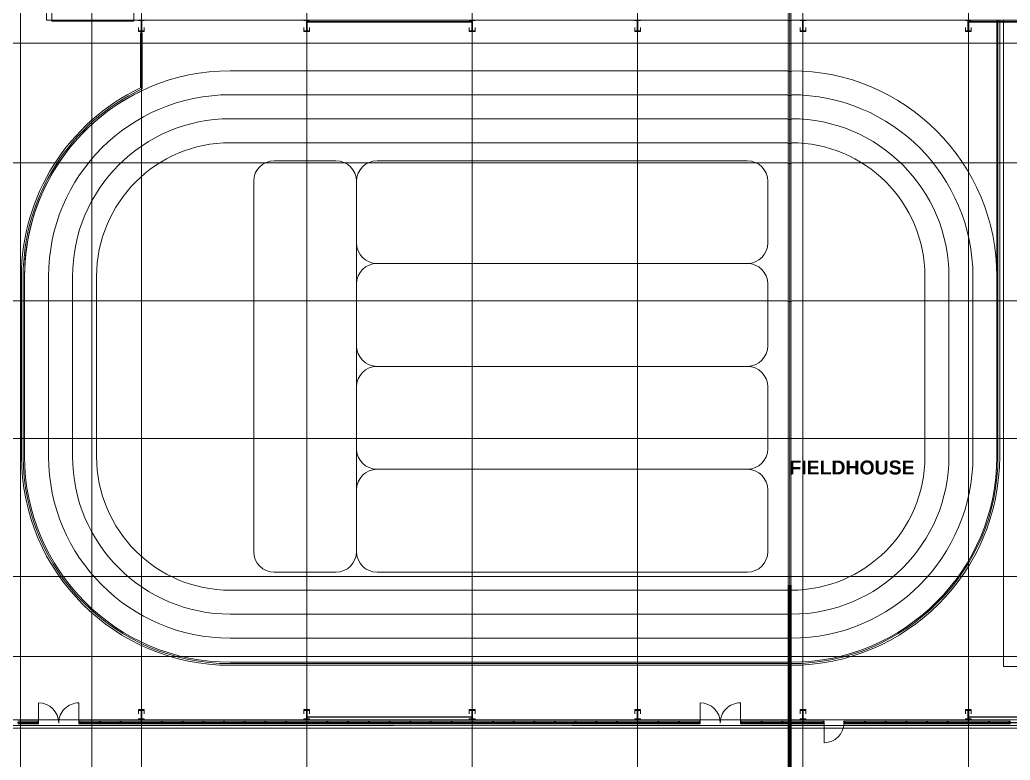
# Model space of a CAD drawing. Header units: inches. Extents: x 25369 to 33161, y -23509 to -20274.
# Drawn here: x 28802 to 30536, y -22430 to -21135 of the extents above; entities that cross this region are included whole.
import ezdxf

# ---------------------------------------------------------------- set-up
doc = ezdxf.new("R2010")
doc.units = ezdxf.units.IN
doc.header["$MEASUREMENT"] = 0
doc.linetypes.add('Dash', pattern=[0.25, 0.125, -0.125])
doc.linetypes.add('Grid Line 1_2_', pattern=[0.875, 0.5, -0.125, 0.125, -0.125])
for name, color, linetype, lineweight in [('A-ANNO-MATC', 214, 'Dash', 140), ('A-DOOR', 31, 'Continuous', 13), ('A-FLOR', 192, 'Continuous', 13), ('A-FLOR-HRAL', 11, 'Continuous', 13), ('A-FLOR-OTLN', 90, 'Continuous', 70), ('A-GLAZ-CURT', 52, 'Continuous', 13), ('A-GLAZ-CWMG', 51, 'Continuous', 13), ('A-WALL', 113, 'Continuous', 13), ('G-ANNO-SYMB', 111, 'Continuous', 9), ('M-AREA-IDEN', 171, 'Continuous', 9), ('S-BEAM', 12, 'Continuous', 13), ('S-GRID', 1, 'Continuous', 9)]:
    doc.layers.add(name, color=color, linetype=linetype, lineweight=lineweight)
doc.styles.add('Arial_B', font='arialbd.ttf', dxfattribs={"height": 24.354149})
pattern_1 = [(225, (30462.517, -22360.053), (19.00703, -19.00703), []), (225, (30462.517, -22388.853), (19.00703, -19.00703), [])]
pattern_2 = [(225, (30173.017, -22360.053), (19.00703, -19.00703), []), (225, (30173.017, -22388.853), (19.00703, -19.00703), [])]
pattern_3 = [(225, (29883.517, -22360.053), (19.00703, -19.00703), []), (225, (29883.517, -22388.853), (19.00703, -19.00703), [])]
pattern_4 = [(225, (29594.017, -22360.053), (19.00703, -19.00703), []), (225, (29594.017, -22388.853), (19.00703, -19.00703), [])]
pattern_5 = [(225, (29304.517, -22360.053), (19.00703, -19.00703), []), (225, (29304.517, -22388.853), (19.00703, -19.00703), [])]
pattern_6 = [(225, (29015.017, -22360.053), (19.00703, -19.00703), []), (225, (29015.017, -22388.853), (19.00703, -19.00703), [])]

# ---------------------------------------------------------------- blocks, each defined once
blk = doc.blocks.new('overhead door - one-983186-Overall Floor Plan')
at = {"layer": 'A-DOOR', "color": 7}
for p, q in [((72, -7), (-72, -7)), ((-72, -7), (-72, -8.75)), ((-72, -8.75), (72, -8.75)), ((72, -8.75), (72, -7))]:
    blk.add_line(p, q, dxfattribs=at)
blk = doc.blocks.new('Top Rail Type - Top Rail_Internal_-939601-Overall Floor Plan')
at = {"layer": 'A-FLOR-HRAL', "color": 43, "lineweight": 9}
for p, q in [((24585.3, -21135.1), (24585.3, -21137.8)), ((24585.3, -21138.8), (24585.3, -21898.8)), ((24588.3, -21135.1), (24588.3, -21137.8)), ((24588.3, -21138.8), (24588.3, -21898.8)), ((23084.4, -21157.7), (23087.4, -21157.7)), ((23084.4, -21253.7), (23084.4, -21157.7)), ((23087.4, -21255.7), (23087.4, -21157.7)), ((22875.9, -21898.8), (22875.9, -21583.8)), ((22878.9, -21898.8), (22878.9, -21583.8)), ((24222.8, -22261.3), (23241.4, -22261.3)), ((24222.8, -22264.3), (23241.4, -22264.3))]:
    blk.add_line(p, q, dxfattribs=at)
for centre, radius, start, end in [((23241.4, -21583.8), 365.5, 115.441, 180), ((23241.4, -21583.8), 362.5, 115.1373, 180), ((23241.4, -21898.8), 365.5, 180, 270), ((23241.4, -21898.8), 362.5, 180, 270), ((24222.8, -21898.8), 362.5, 270, 0), ((24222.8, -21898.8), 365.5, 270, 0)]:
    blk.add_arc(centre, radius, start, end, dxfattribs=at)
blk = doc.blocks.new('columns and girder2 - one-V28-Overall Floor Plan')
at = {"layer": 'S-BEAM', "lineweight": 9}
h = blk.add_hatch(dxfattribs=at)
h.set_pattern_fill('FP_30', color=253, style=0, pattern_type=2)
h.set_pattern_definition(pattern_1)
h.paths.add_polyline_path([(5, -0.5), (-5, -0.5), (-5, -2), (5, -2)], flags=0)
h.paths.add_polyline_path([(-5, -17), (-5, -18.5), (5, -18.5), (5, -17)], flags=0)
h.paths.add_polyline_path([(5, -1204.9), (-5, -1204.9), (-5, -1206.4), (5, -1206.4)], flags=0)
h.paths.add_polyline_path([(5, -1224.3), (-5, -1224.3), (-5, -1225), (5, -1225)], flags=0)
h = blk.add_hatch(dxfattribs=at)
h.set_pattern_fill('FP_30', color=253, style=0, pattern_type=2)
h.set_pattern_definition(pattern_1)
h.paths.add_polyline_path([(0.6, -2), (-0.6, -2), (-0.6, -4.7), (0.1, -4.8), (0.3, -4.9), (0.4, -5.3), (0.3, -5.6), (-0.1, -5.7), (-0.6, -5.7), (-0.6, -17), (0.6, -17), (0.6, -3.9)], flags=0)
h.paths.add_polyline_path([(-0.6, -1206.4), (-0.6, -1221.3), (-0.2, -1221.3), (0.1, -1221.5), (0.1, -1221.8), (0, -1222.1), (-0.2, -1222.3), (-0.6, -1222.3), (-0.6, -1224.3), (0.6, -1224.3), (0.6, -1206.4)], flags=0)
at = {"layer": 'S-BEAM', "color": 7}
for p, q in [((5, -0.5), (-5, -0.5)), ((-5, -0.5), (-5, -2)), ((-5, -2), (5, -2)), ((5, -17), (-5, -17)), ((-5, -17), (-5, -18.5)), ((0.6, -2), (-0.6, -2)), ((-0.6, -2), (-0.6, -4.7)), ((-0.6, -5.7), (-0.6, -17)), ((-0.6, -17), (0.6, -17)), ((0.6, -17), (0.6, -2)), ((5, -2), (5, -0.5)), ((5, -18.5), (5, -17)), ((-5, -18.5), (5, -18.5)), ((5, -1204.9), (-5, -1204.9)), ((-5, -1204.9), (-5, -1206.4)), ((-5, -1206.4), (5, -1206.4)), ((0.6, -1206.4), (-0.6, -1206.4)), ((-0.6, -1206.4), (-0.6, -1221.3)), ((0.6, -1224.3), (0.6, -1206.4)), ((5, -1206.4), (5, -1204.9)), ((5, -1224.3), (-5, -1224.3)), ((-5, -1224.3), (-5, -1225)), ((-0.6, -1222.3), (-0.6, -1224.3)), ((-0.6, -1224.3), (0.6, -1224.3)), ((5, -1225), (5, -1224.3))]:
    blk.add_line(p, q, dxfattribs=at)
at = {"layer": 'S-BEAM', "color": 43, "lineweight": 9}
for p, q in [((-5, -17), (-5, -10.7)), ((5, -10.7), (5, -17)), ((-5, -1211.9), (-5, -1206.4)), ((5, -1206.4), (5, -1211.9))]:
    blk.add_line(p, q, dxfattribs=at)
blk = doc.blocks.new('columns and girder2 - one-V29-Overall Floor Plan')
at = {"layer": 'S-BEAM', "lineweight": 9}
h = blk.add_hatch(dxfattribs=at)
h.set_pattern_fill('FP_31', color=253, style=0, pattern_type=2)
h.set_pattern_definition(pattern_2)
h.paths.add_polyline_path([(-5, -0.5), (-5, -2), (5, -2), (5, -0.5)], flags=0)
h.paths.add_polyline_path([(5, -17), (-5, -17), (-5, -18.5), (5, -18.5)], flags=0)
h.paths.add_polyline_path([(5, -1204.9), (-5, -1204.9), (-5, -1206.4), (5, -1206.4)], flags=0)
h.paths.add_polyline_path([(5, -1224.3), (-5, -1224.3), (-5, -1225), (5, -1225)], flags=0)
h = blk.add_hatch(dxfattribs=at)
h.set_pattern_fill('FP_31', color=253, style=0, pattern_type=2)
h.set_pattern_definition(pattern_2)
h.paths.add_polyline_path([(0.6, -2), (-0.6, -2), (-0.6, -17), (0.6, -17)], flags=0)
h.paths.add_polyline_path([(0.6, -1206.4), (-0.6, -1206.4), (-0.6, -1224.3), (0.6, -1224.3)], flags=0)
at = {"layer": 'S-BEAM', "color": 7}
for p, q in [((5, -0.5), (-5, -0.5)), ((-5, -0.5), (-5, -2)), ((-5, -2), (5, -2)), ((5, -17), (-5, -17)), ((-5, -17), (-5, -18.5)), ((0.6, -2), (-0.6, -2)), ((-0.6, -2), (-0.6, -17)), ((-0.6, -17), (0.6, -17)), ((0.6, -17), (0.6, -2)), ((5, -2), (5, -0.5)), ((5, -18.5), (5, -17)), ((-5, -18.5), (5, -18.5)), ((5, -1204.9), (-5, -1204.9)), ((-5, -1204.9), (-5, -1206.4)), ((-5, -1206.4), (5, -1206.4)), ((0.6, -1206.4), (-0.6, -1206.4)), ((-0.6, -1206.4), (-0.6, -1224.3)), ((0.6, -1224.3), (0.6, -1206.4)), ((5, -1206.4), (5, -1204.9)), ((5, -1224.3), (-5, -1224.3)), ((-5, -1224.3), (-5, -1225)), ((-0.6, -1224.3), (0.6, -1224.3)), ((5, -1225), (5, -1224.3))]:
    blk.add_line(p, q, dxfattribs=at)
at = {"layer": 'S-BEAM', "color": 43, "lineweight": 9}
for p, q in [((-5, -17), (-5, -10.7)), ((5, -10.7), (5, -17)), ((-5, -1211.9), (-5, -1206.4)), ((5, -1206.4), (5, -1211.9))]:
    blk.add_line(p, q, dxfattribs=at)
blk = doc.blocks.new('columns and girder2 - one-V30-Overall Floor Plan')
at = {"layer": 'S-BEAM', "lineweight": 9}
h = blk.add_hatch(dxfattribs=at)
h.set_pattern_fill('FP_32', color=253, style=0, pattern_type=2)
h.set_pattern_definition(pattern_3)
h.paths.add_polyline_path([(5, -0.5), (-5, -0.5), (-5, -2), (5, -2)], flags=0)
h.paths.add_polyline_path([(-5, -17), (-5, -18.5), (5, -18.5), (5, -17)], flags=0)
h.paths.add_polyline_path([(5, -1204.9), (-5, -1204.9), (-5, -1206.4), (5, -1206.4)], flags=0)
h.paths.add_polyline_path([(5, -1224.3), (-5, -1224.3), (-5, -1225), (5, -1225)], flags=0)
h = blk.add_hatch(dxfattribs=at)
h.set_pattern_fill('FP_32', color=253, style=0, pattern_type=2)
h.set_pattern_definition(pattern_3)
h.paths.add_polyline_path([(-0.6, -2), (-0.6, -17), (0.6, -17), (0.6, -2)], flags=0)
h.paths.add_polyline_path([(-0.6, -1206.4), (-0.6, -1224.3), (0.6, -1224.3), (0.6, -1206.4)], flags=0)
at = {"layer": 'S-BEAM', "color": 7}
for p, q in [((5, -0.5), (-5, -0.5)), ((-5, -0.5), (-5, -2)), ((-5, -2), (5, -2)), ((5, -17), (-5, -17)), ((-5, -17), (-5, -18.5)), ((0.6, -2), (-0.6, -2)), ((-0.6, -2), (-0.6, -17)), ((-0.6, -17), (0.6, -17)), ((0.6, -17), (0.6, -2)), ((5, -2), (5, -0.5)), ((5, -18.5), (5, -17)), ((-5, -18.5), (5, -18.5)), ((5, -1204.9), (-5, -1204.9)), ((-5, -1204.9), (-5, -1206.4)), ((-5, -1206.4), (5, -1206.4)), ((0.6, -1206.4), (-0.6, -1206.4)), ((-0.6, -1206.4), (-0.6, -1224.3)), ((0.6, -1224.3), (0.6, -1206.4)), ((5, -1206.4), (5, -1204.9)), ((5, -1224.3), (-5, -1224.3)), ((-5, -1224.3), (-5, -1225)), ((-0.6, -1224.3), (0.6, -1224.3)), ((5, -1225), (5, -1224.3))]:
    blk.add_line(p, q, dxfattribs=at)
at = {"layer": 'S-BEAM', "color": 43, "lineweight": 9}
for p, q in [((-5, -17), (-5, -10.7)), ((5, -10.7), (5, -17)), ((-5, -1211.9), (-5, -1206.4)), ((5, -1206.4), (5, -1211.9))]:
    blk.add_line(p, q, dxfattribs=at)
blk = doc.blocks.new('columns and girder2 - one-V31-Overall Floor Plan')
at = {"layer": 'S-BEAM', "lineweight": 9}
h = blk.add_hatch(dxfattribs=at)
h.set_pattern_fill('FP_33', color=253, style=0, pattern_type=2)
h.set_pattern_definition(pattern_4)
h.paths.add_polyline_path([(5, -0.5), (-5, -0.5), (-5, -2), (5, -2)], flags=0)
h.paths.add_polyline_path([(5, -17), (-5, -17), (-5, -18.5), (5, -18.5)], flags=0)
h.paths.add_polyline_path([(-5, -1204.9), (-5, -1206.4), (5, -1206.4), (5, -1204.9), (3.1, -1204.9)], flags=0)
h.paths.add_polyline_path([(5, -1224.3), (-5, -1224.3), (-5, -1225), (5, -1225)], flags=0)
h = blk.add_hatch(dxfattribs=at)
h.set_pattern_fill('FP_33', color=253, style=0, pattern_type=2)
h.set_pattern_definition(pattern_4)
h.paths.add_polyline_path([(0, -5.7), (0.2, -5.6), (0, -5.7)], flags=0)
h.paths.add_polyline_path([(0.6, -2), (-0.6, -2), (-0.6, -17), (0.6, -17), (0.6, -5.7), (-0.2, -5.7), (-0.4, -5.3), (-0.2, -4.8), (0, -4.7), (0.6, -4.7), (0.6, -3.9)], flags=0)
h.paths.add_polyline_path([(0.6, -1206.4), (-0.6, -1206.4), (-0.6, -1224.3), (0.6, -1224.3), (0.6, -1222.3), (0, -1222.2), (-0.3, -1222), (-0.4, -1221.7), (-0.2, -1221.4), (0, -1221.3), (0.6, -1221.3), (0.6, -1214.3)], flags=0)
at = {"layer": 'S-BEAM', "color": 7}
for p, q in [((5, -0.5), (-5, -0.5)), ((-5, -0.5), (-5, -2)), ((-5, -2), (5, -2)), ((5, -17), (-5, -17)), ((-5, -17), (-5, -18.5)), ((0.6, -2), (-0.6, -2)), ((-0.6, -2), (-0.6, -17)), ((-0.6, -17), (0.6, -17)), ((0.6, -4.7), (0.6, -2)), ((0.6, -17), (0.6, -5.7)), ((5, -2), (5, -0.5)), ((5, -18.5), (5, -17)), ((-5, -18.5), (5, -18.5)), ((5, -1204.9), (-5, -1204.9)), ((-5, -1204.9), (-5, -1206.4)), ((-5, -1206.4), (5, -1206.4)), ((0.6, -1206.4), (-0.6, -1206.4)), ((-0.6, -1206.4), (-0.6, -1224.3)), ((0.6, -1221.3), (0.6, -1206.4)), ((5, -1206.4), (5, -1204.9)), ((5, -1224.3), (-5, -1224.3)), ((-5, -1224.3), (-5, -1225)), ((-0.6, -1224.3), (0.6, -1224.3)), ((0.6, -1224.3), (0.6, -1222.3)), ((5, -1225), (5, -1224.3))]:
    blk.add_line(p, q, dxfattribs=at)
at = {"layer": 'S-BEAM', "color": 43, "lineweight": 9}
for p, q in [((-5, -17), (-5, -10.7)), ((5, -10.7), (5, -17)), ((-5, -1211.9), (-5, -1206.4)), ((5, -1206.4), (5, -1211.9))]:
    blk.add_line(p, q, dxfattribs=at)
blk = doc.blocks.new('columns and girder2 - one-V32-Overall Floor Plan')
at = {"layer": 'S-BEAM', "lineweight": 9}
h = blk.add_hatch(dxfattribs=at)
h.set_pattern_fill('FP_34', color=253, style=0, pattern_type=2)
h.set_pattern_definition(pattern_5)
h.paths.add_polyline_path([(5, -0.5), (-5, -0.5), (-5, -2), (5, -2)], flags=0)
h.paths.add_polyline_path([(-5, -17), (-5, -18.5), (5, -18.5), (5, -17)], flags=0)
h.paths.add_polyline_path([(5, -1204.9), (-5, -1204.9), (-5, -1206.4), (5, -1206.4)], flags=0)
h.paths.add_polyline_path([(5, -1224.3), (-5, -1224.3), (-5, -1225), (5, -1225)], flags=0)
h = blk.add_hatch(dxfattribs=at)
h.set_pattern_fill('FP_34', color=253, style=0, pattern_type=2)
h.set_pattern_definition(pattern_5)
h.paths.add_polyline_path([(0.6, -2), (-0.6, -2), (-0.6, -4.7), (0.1, -4.8), (0.3, -4.9), (0.4, -5.3), (0.3, -5.6), (-0.1, -5.7), (-0.6, -5.7), (-0.6, -17), (0.6, -17), (0.6, -3.9)], flags=0)
h.paths.add_polyline_path([(-0.6, -1206.4), (-0.6, -1221.3), (-0.3, -1221.3), (0, -1221.5), (0.1, -1221.8), (-0.1, -1222.1), (-0.3, -1222.3), (-0.6, -1222.3), (-0.6, -1224.3), (0.6, -1224.3), (0.6, -1206.4)], flags=0)
at = {"layer": 'S-BEAM', "color": 7}
for p, q in [((5, -0.5), (-5, -0.5)), ((-5, -0.5), (-5, -2)), ((-5, -2), (5, -2)), ((5, -17), (-5, -17)), ((-5, -17), (-5, -18.5)), ((0.6, -2), (-0.6, -2)), ((-0.6, -2), (-0.6, -4.7)), ((-0.6, -5.7), (-0.6, -17)), ((-0.6, -17), (0.6, -17)), ((0.6, -17), (0.6, -2)), ((5, -2), (5, -0.5)), ((5, -18.5), (5, -17)), ((-5, -18.5), (5, -18.5)), ((5, -1204.9), (-5, -1204.9)), ((-5, -1204.9), (-5, -1206.4)), ((-5, -1206.4), (5, -1206.4)), ((0.6, -1206.4), (-0.6, -1206.4)), ((-0.6, -1206.4), (-0.6, -1221.3)), ((0.6, -1224.3), (0.6, -1206.4)), ((5, -1206.4), (5, -1204.9)), ((5, -1224.3), (-5, -1224.3)), ((-5, -1224.3), (-5, -1225)), ((-0.6, -1222.3), (-0.6, -1224.3)), ((-0.6, -1224.3), (0.6, -1224.3)), ((5, -1225), (5, -1224.3))]:
    blk.add_line(p, q, dxfattribs=at)
at = {"layer": 'S-BEAM', "color": 43, "lineweight": 9}
for p, q in [((-5, -17), (-5, -10.7)), ((5, -10.7), (5, -17)), ((-5, -1211.9), (-5, -1206.4)), ((5, -1206.4), (5, -1211.9))]:
    blk.add_line(p, q, dxfattribs=at)
blk = doc.blocks.new('columns and girder2 - one-V33-Overall Floor Plan')
at = {"layer": 'S-BEAM', "lineweight": 9}
h = blk.add_hatch(dxfattribs=at)
h.set_pattern_fill('FP_35', color=253, style=0, pattern_type=2)
h.set_pattern_definition(pattern_6)
h.paths.add_polyline_path([(-5, -0.5), (-5, -2), (5, -2), (5, -0.5)], flags=0)
h.paths.add_polyline_path([(-5, -17), (-5, -18.5), (5, -18.5), (5, -17)], flags=0)
h.paths.add_polyline_path([(5, -1204.9), (-5, -1204.9), (-5, -1206.4), (5, -1206.4)], flags=0)
h.paths.add_polyline_path([(5, -1224.3), (-5, -1224.3), (-5, -1225), (5, -1225)], flags=0)
h = blk.add_hatch(dxfattribs=at)
h.set_pattern_fill('FP_35', color=253, style=0, pattern_type=2)
h.set_pattern_definition(pattern_6)
h.paths.add_polyline_path([(0.6, -2), (-0.6, -2), (-0.6, -17), (0.6, -17)], flags=0)
h.paths.add_polyline_path([(-0.6, -1206.4), (-0.6, -1224.3), (0.6, -1224.3), (0.6, -1206.4)], flags=0)
at = {"layer": 'S-BEAM', "color": 7}
for p, q in [((5, -0.5), (-5, -0.5)), ((-5, -0.5), (-5, -2)), ((-5, -2), (5, -2)), ((5, -17), (-5, -17)), ((-5, -17), (-5, -18.5)), ((0.6, -2), (-0.6, -2)), ((-0.6, -2), (-0.6, -17)), ((-0.6, -17), (0.6, -17)), ((0.6, -17), (0.6, -2)), ((5, -2), (5, -0.5)), ((5, -18.5), (5, -17)), ((-5, -18.5), (5, -18.5)), ((5, -1204.9), (-5, -1204.9)), ((-5, -1204.9), (-5, -1206.4)), ((-5, -1206.4), (5, -1206.4)), ((0.6, -1206.4), (-0.6, -1206.4)), ((-0.6, -1206.4), (-0.6, -1224.3)), ((0.6, -1224.3), (0.6, -1206.4)), ((5, -1206.4), (5, -1204.9)), ((5, -1224.3), (-5, -1224.3)), ((-5, -1224.3), (-5, -1225)), ((-0.6, -1224.3), (0.6, -1224.3)), ((5, -1225), (5, -1224.3))]:
    blk.add_line(p, q, dxfattribs=at)
at = {"layer": 'S-BEAM', "color": 43, "lineweight": 9}
for p, q in [((-5, -17), (-5, -10.7)), ((5, -10.7), (5, -17)), ((-5, -1211.9), (-5, -1206.4)), ((5, -1206.4), (5, -1212))]:
    blk.add_line(p, q, dxfattribs=at)
blk = doc.blocks.new('System Panel - Interior Glazing-1259709-Overall Floor Plan')
at = {"layer": 'A-GLAZ-CURT', "color": 7}
for p, q in [((10.1875, -0.5625), (-10.1875, -0.5625)), ((-10.1875, -0.5625), (-10.1875, -0.9375)), ((-10.1875, -0.9375), (10.1875, -0.9375)), ((10.1875, -0.9375), (10.1875, -0.5625))]:
    blk.add_line(p, q, dxfattribs=at)
blk = doc.blocks.new('System Panel - Interior Glazing-1220293-Overall Floor Plan')
at = {"layer": 'A-GLAZ-CURT', "color": 7}
for p, q in [((17.21875, -0.5625), (-17.21875, -0.5625)), ((-17.21875, -0.5625), (-17.21875, -0.9375)), ((-17.21875, -0.9375), (17.21875, -0.9375)), ((17.21875, -0.9375), (17.21875, -0.5625))]:
    blk.add_line(p, q, dxfattribs=at)
blk = doc.blocks.new('Door_Single_Storefront - one-1371404-Overall Floor Plan')
at = {"layer": 'A-DOOR', "color": 43, "lineweight": 9}
blk.add_line((-17.21875, -34.4375), (-17.21875, 0), dxfattribs=at)
blk.add_arc((-17.21875, 0), 34.4375, 270, 0, dxfattribs=at)
blk = doc.blocks.new('Door_Single_Storefront - one-1371405-Overall Floor Plan')
at = {"layer": 'A-DOOR', "color": 43, "lineweight": 9}
blk.add_line((-17.65625, -35.3125), (-17.65625, 0), dxfattribs=at)
blk.add_arc((-17.65625, 0), 35.3125, 270, 0, dxfattribs=at)
blk = doc.blocks.new('Door_Single_Storefront - one-1371406-Overall Floor Plan')
at = {"layer": 'A-DOOR', "color": 43, "lineweight": 9}
blk.add_line((-17.65625, 35.3125), (-17.65625, 0), dxfattribs=at)
blk.add_arc((-17.65625, 0), 35.3125, 360, 90, dxfattribs=at)
blk = doc.blocks.new('Rectangular Mullion - Interior 1_75_ x 4_5_-1179494-Overall Floor Plan')
at = {"layer": 'A-GLAZ-CWMG', "color": 43, "lineweight": 9}
for p, q in [((24570.5, -22362.3), (24604.9, -22362.3)), ((24570.5, -22366.8), (24604.9, -22366.8))]:
    blk.add_line(p, q, dxfattribs=at)
blk = doc.blocks.new('Rectangular Mullion - Interior 1_75_ x 4_5_-1305206-Overall Floor Plan')
at = {"layer": 'A-GLAZ-CWMG', "color": 43, "lineweight": 9}
for p, q in [((24317.1, -22362.3), (24351.6, -22362.3)), ((24317.1, -22366.8), (24351.6, -22366.8))]:
    blk.add_line(p, q, dxfattribs=at)
blk = doc.blocks.new('Rectangular Mullion - Interior 1_75_ x 4_5_-1305207-Overall Floor Plan')
at = {"layer": 'A-GLAZ-CWMG', "color": 43, "lineweight": 9}
for p, q in [((24244.8, -22362.3), (24279.2, -22362.3)), ((24244.8, -22366.8), (24279.2, -22366.8))]:
    blk.add_line(p, q, dxfattribs=at)
blk = doc.blocks.new('Rectangular Mullion - Interior 1_75_ x 4_5_-1220290-Overall Floor Plan')
at = {"layer": 'A-GLAZ-CWMG', "color": 7}
for p, q in [((-0.875, 3), (0.875, 3)), ((-0.875, -1.5), (-0.875, 3)), ((0.875, 3), (0.875, -1.5)), ((0.875, -1.5), (-0.875, -1.5))]:
    blk.add_line(p, q, dxfattribs=at)
blk = doc.blocks.new('Round Bar - 1_-1257056-Overall Floor Plan')
at = {"layer": 'S-BEAM', "color": 43, "lineweight": 9}
for p, q in [((24678.6, -22354.3), (24533.4, -22354.3)), ((24533.4, -22355.3), (24678.6, -22355.3))]:
    blk.add_line(p, q, dxfattribs=at)
for start_param, end_param in [(0, 3.141593), (3.141593, 6.283185)]:
    blk.add_ellipse((24533.4, -22354.8), major_axis=(0, 0.5), ratio=0.73532, start_param=start_param, end_param=end_param, dxfattribs=at)
blk = doc.blocks.new('Round Bar - 1_-1257174-Overall Floor Plan')
at = {"layer": 'S-BEAM', "color": 43, "lineweight": 9}
for p, q in [((24822.9, -22354.3), (24677.6, -22354.3)), ((24677.7, -22355.3), (24822.9, -22355.3))]:
    blk.add_line(p, q, dxfattribs=at)
for start_param, end_param in [(0, 3.141593), (3.141593, 6.283185)]:
    blk.add_ellipse((24822.9, -22354.8), major_axis=(0, 0.5), ratio=0.73532, start_param=start_param, end_param=end_param, dxfattribs=at)
blk = doc.blocks.new('Round Bar - 1_-1262143-Overall Floor Plan')
at = {"layer": 'S-BEAM', "color": 43, "lineweight": 9}
for p, q in [((24678.7, -21137.8), (24533.6, -21137.8)), ((24533.6, -21138.8), (24678.7, -21138.8))]:
    blk.add_line(p, q, dxfattribs=at)
for start_param, end_param in [(0, 3.141593), (3.141593, 6.283185)]:
    blk.add_ellipse((24533.6, -21138.3), major_axis=(0, 0.5), ratio=0.802206, start_param=start_param, end_param=end_param, dxfattribs=at)
blk = doc.blocks.new('Round Bar - 1_-V81-Overall Floor Plan')
at = {"layer": 'S-BEAM', "color": 43, "lineweight": 9}
for p, q in [((23520.7, -21137.8), (23375.7, -21137.8)), ((23375.7, -21138.8), (23520.7, -21138.8))]:
    blk.add_line(p, q, dxfattribs=at)
for start_param, end_param in [(0, 3.141593), (3.141593, 6.283185)]:
    blk.add_ellipse((23375.7, -21138.3), major_axis=(0, 0.5), ratio=0.802206, start_param=start_param, end_param=end_param, dxfattribs=at)
blk = doc.blocks.new('Round Bar - 1_-V82-Overall Floor Plan')
at = {"layer": 'S-BEAM', "color": 43, "lineweight": 9}
for p, q in [((23664.9, -21137.8), (23519.9, -21137.8)), ((23519.9, -21138.8), (23664.9, -21138.8))]:
    blk.add_line(p, q, dxfattribs=at)
for start_param, end_param in [(0, 3.141593), (3.141593, 6.283185)]:
    blk.add_ellipse((23664.9, -21138.3), major_axis=(0, 0.5), ratio=0.802206, start_param=start_param, end_param=end_param, dxfattribs=at)

msp = doc.modelspace()

# ---------------------------------------------------------------- linework, layer by layer
at = {"layer": 'A-ANNO-MATC', "color": 153}
msp.add_line((30149.6, -20555.1), (30149.6, -23033.9), dxfattribs=at)
at = {"layer": 'A-FLOR', "color": 43, "lineweight": 9}
for p, q in [((30512.5, -21137.8), (30512.5, -21135.1)), ((30512.5, -21898.8), (30512.5, -21138.8)), ((30524, -21135.1), (30524, -21137.8)), ((30524, -21138.8), (30524, -22266.3)), ((29015, -21155.2), (29015, -21157.7)), ((29015, -21256.4), (29015, -21259.1)), ((28810.5, -21583.8), (28810.5, -21898.8)), ((29170.5, -22258.8), (30152.5, -22258.8)), ((30524, -22266.3), (31910, -22266.3))]:
    msp.add_line(p, q, dxfattribs=at)
for centre, start, end in [((29170.5, -21583.8), 115.5908, 180), ((29170.5, -21898.8), 180, 270), ((30152.5, -21898.8), 270, 360)]:
    msp.add_arc(centre, 360, start, end, dxfattribs=at)
at = {"layer": 'A-FLOR-OTLN', "color": 43, "lineweight": 9}
for p, q in [((29170.5, -21223.8), (30152.5, -21223.8)), ((29170.5, -21265.8), (30152.5, -21265.8)), ((29170.5, -21307.8), (30152.5, -21307.8)), ((29170.5, -21349.8), (30152.5, -21349.8)), ((29247.5, -21381.3), (29355.5, -21381.3)), ((29427.5, -21381.3), (30075.5, -21381.3)), ((29211.5, -22065.3), (29211.5, -21417.3)), ((29391.5, -21417.3), (29391.5, -22065.3)), ((30111.5, -21417.3), (30111.5, -21525)), ((29427.5, -21561.3), (30075.5, -21561.3)), ((28852.5, -21898.8), (28852.5, -21583.8)), ((28894.5, -21898.8), (28894.5, -21583.8)), ((28936.5, -21898.8), (28936.5, -21583.8)), ((30111.5, -21597), (30111.5, -21705.1)), ((30386.5, -21583.8), (30386.5, -21898.8)), ((30428.5, -21583.8), (30428.5, -21898.8)), ((30470.5, -21583.8), (30470.5, -21898.8)), ((29427.5, -21741.3), (30075.5, -21741.3)), ((30111.5, -21777.1), (30111.5, -21885.2)), ((29427.5, -21921.3), (30075.5, -21921.3)), ((30111.5, -21957.2), (30111.5, -22065.3)), ((29355.5, -22101.3), (29247.5, -22101.3)), ((30075.5, -22101.3), (29427.5, -22101.3)), ((30152.5, -22132.8), (29170.5, -22132.8)), ((30152.5, -22174.8), (29170.5, -22174.8)), ((30152.5, -22216.8), (29170.5, -22216.8))]:
    msp.add_line(p, q, dxfattribs=at)
for centre, radius, start, end in [((29170.5, -21583.8), 360, 90, 180), ((30152.5, -21583.8), 360, 0, 90), ((29170.5, -21583.8), 318, 90, 180), ((30152.5, -21583.8), 318, 0, 90), ((29170.5, -21583.8), 276, 90, 180), ((30152.5, -21583.8), 276, 0, 90), ((29170.5, -21583.8), 234, 90, 180), ((30152.5, -21583.8), 234, 0, 90), ((29247.5, -21417.3), 36, 90, 180), ((29355.5, -21417.3), 36, 0, 90), ((29427.5, -21417.3), 36, 90, 180), ((30075.5, -21417.3), 36, 0, 90), ((29427.5, -21525), 36, 180, 270), ((30075.5, -21525), 36, 270, 0), ((29427.5, -21597), 36, 90, 180), ((30075.5, -21597), 36, 0, 90), ((29427.5, -21705.1), 36, 180, 270), ((30075.5, -21705.1), 36, 270, 0), ((29427.5, -21777.1), 36, 90, 180), ((30075.5, -21777.1), 36, 360, 90), ((29427.5, -21885.2), 36, 180, 270), ((30075.5, -21885.2), 36, 270, 0), ((29170.5, -21898.8), 360, 180, 270), ((29170.5, -21898.8), 318, 180, 270), ((29170.5, -21898.8), 276, 180, 270), ((29170.5, -21898.8), 234, 180, 270), ((30152.5, -21898.8), 360, 270, 0), ((30152.5, -21898.8), 234, 270, 0), ((30152.5, -21898.8), 276, 270, 0), ((30152.5, -21898.8), 318, 270, 0), ((29427.5, -21957.2), 36, 90, 180), ((30075.5, -21957.2), 36, 360, 90), ((29247.5, -22065.3), 36, 180, 270), ((29355.5, -22065.3), 36, 270, 0), ((29427.5, -22065.3), 36, 180, 270), ((30075.5, -22065.3), 36, 270, 0)]:
    msp.add_arc(centre, radius, start, end, dxfattribs=at)
at = {"layer": 'A-WALL', "color": 7}
for p, q in [((28848.9, -21121.8), (28848.9, -21135.1)), ((28857.9, -21135.1), (28857.9, -21121.8)), ((29001.9, -21121.8), (29001.9, -21135.1)), ((28848.9, -21135.1), (28857.9, -21135.1)), ((29001.9, -21135.1), (31861.9, -21135.1))]:
    msp.add_line(p, q, dxfattribs=at)
at = {"layer": 'G-ANNO-SYMB'}
for p, q in [((28803.3, -21006.8), (28803.3, -22912.6)), ((28928.1, -21010.1), (28928.1, -22915.8)), ((32512.7, -21175.3), (28701.8, -21175.3)), ((32512.7, -22248.8), (27933, -22248.8)), ((32512.7, -22374.4), (27926.4, -22374.4))]:
    msp.add_line(p, q, dxfattribs=at)
at = {"layer": 'S-GRID', "linetype": 'Grid Line 1_2_'}
for p, q in [((29015, -23095.8), (29015, -20550.1)), ((29304.5, -23095.8), (29304.5, -20550.1)), ((29594, -23095.8), (29594, -20550.1)), ((29883.5, -23095.8), (29883.5, -20550.1)), ((30173, -23095.8), (30173, -20550.1)), ((30462.5, -23095.8), (30462.5, -20550.1)), ((29015, -23413.2), (29015, -20902.4)), ((29304.5, -23413.2), (29304.5, -20902.4)), ((29594, -23413.2), (29594, -20902.4)), ((29883.5, -23413.2), (29883.5, -20902.4)), ((30173, -23413.2), (30173, -20902.4)), ((30462.5, -23413.2), (30462.5, -20902.4)), ((32356.5, -21385.1), (27400.5, -21385.1)), ((33026.6, -21385.1), (27857.1, -21385.1)), ((32356.5, -21626.3), (27400.5, -21626.3)), ((33026.6, -21626.3), (27857.1, -21626.3)), ((32356.5, -21867.6), (27400.5, -21867.6)), ((33026.6, -21867.6), (27857.1, -21867.6)), ((32356.5, -22108.8), (27400.5, -22108.8)), ((33026.6, -22108.8), (27857.1, -22108.8)), ((32648.2, -22359.6), (28582.6, -22359.6)), ((33026.6, -22359.6), (28666.6, -22359.6)), ((32930.6, -22369.6), (28666.6, -22369.6))]:
    msp.add_line(p, q, dxfattribs=at)

# ---------------------------------------------------------------- block references
at = {"layer": 'A-DOOR', "color": 43, "lineweight": 9}
for name, p in [('overhead door - one-983186-Overall Floor Plan', (28929.9, -21128.4)), ('Door_Single_Storefront - one-1371406-Overall Floor Plan', (28852.6, -22365.3)), ('Door_Single_Storefront - one-1371406-Overall Floor Plan', (30010.6, -22365.3)), ('Door_Single_Storefront - one-1371404-Overall Floor Plan', (30227.3, -22365.3))]:
    msp.add_blockref(name, p, dxfattribs=at)
at = {"layer": 'A-DOOR', "color": 43, "lineweight": 9, "rotation": 180}
for p in [(28887.9, -22365.3), (30045.9, -22365.3)]:
    msp.add_blockref('Door_Single_Storefront - one-1371405-Overall Floor Plan', p, dxfattribs=at)
at = {"layer": 'A-FLOR-HRAL', "color": 43, "lineweight": 9}
msp.add_blockref('Top Rail Type - Top Rail_Internal_-939601-Overall Floor Plan', (5929.1, 0), dxfattribs=at)
at = {"layer": 'A-GLAZ-CURT', "color": 43, "lineweight": 9, "rotation": 180}
for name, p in [('System Panel - Interior Glazing-1220293-Overall Floor Plan', (28816, -22365.3)), ('System Panel - Interior Glazing-1220293-Overall Floor Plan', (28924.5, -22365.3)), ('System Panel - Interior Glazing-1220293-Overall Floor Plan', (28960.7, -22365.3)), ('System Panel - Interior Glazing-1220293-Overall Floor Plan', (28996.9, -22365.3)), ('System Panel - Interior Glazing-1220293-Overall Floor Plan', (29033.1, -22365.3)), ('System Panel - Interior Glazing-1220293-Overall Floor Plan', (29069.3, -22365.3)), ('System Panel - Interior Glazing-1220293-Overall Floor Plan', (29105.5, -22365.3)), ('System Panel - Interior Glazing-1220293-Overall Floor Plan', (29141.7, -22365.3)), ('System Panel - Interior Glazing-1220293-Overall Floor Plan', (29177.9, -22365.3)), ('System Panel - Interior Glazing-1220293-Overall Floor Plan', (29214, -22365.3)), ('System Panel - Interior Glazing-1220293-Overall Floor Plan', (29250.2, -22365.3)), ('System Panel - Interior Glazing-1220293-Overall Floor Plan', (29286.4, -22365.3)), ('System Panel - Interior Glazing-1220293-Overall Floor Plan', (29322.6, -22365.3)), ('System Panel - Interior Glazing-1220293-Overall Floor Plan', (29358.8, -22365.3)), ('System Panel - Interior Glazing-1220293-Overall Floor Plan', (29395, -22365.3)), ('System Panel - Interior Glazing-1220293-Overall Floor Plan', (29431.2, -22365.3)), ('System Panel - Interior Glazing-1220293-Overall Floor Plan', (29467.4, -22365.3)), ('System Panel - Interior Glazing-1220293-Overall Floor Plan', (29503.5, -22365.3)), ('System Panel - Interior Glazing-1220293-Overall Floor Plan', (29539.7, -22365.3)), ('System Panel - Interior Glazing-1220293-Overall Floor Plan', (29575.9, -22365.3)), ('System Panel - Interior Glazing-1220293-Overall Floor Plan', (29612.1, -22365.3)), ('System Panel - Interior Glazing-1220293-Overall Floor Plan', (29648.3, -22365.3)), ('System Panel - Interior Glazing-1220293-Overall Floor Plan', (29684.5, -22365.3)), ('System Panel - Interior Glazing-1220293-Overall Floor Plan', (29720.7, -22365.3)), ('System Panel - Interior Glazing-1220293-Overall Floor Plan', (29756.9, -22365.3)), ('System Panel - Interior Glazing-1220293-Overall Floor Plan', (29793, -22365.3)), ('System Panel - Interior Glazing-1220293-Overall Floor Plan', (29829.2, -22365.3)), ('System Panel - Interior Glazing-1220293-Overall Floor Plan', (29865.4, -22365.3)), ('System Panel - Interior Glazing-1220293-Overall Floor Plan', (29901.6, -22365.3)), ('System Panel - Interior Glazing-1220293-Overall Floor Plan', (29937.8, -22365.3)), ('System Panel - Interior Glazing-1220293-Overall Floor Plan', (29974, -22365.3)), ('System Panel - Interior Glazing-1220293-Overall Floor Plan', (30082.5, -22365.3)), ('System Panel - Interior Glazing-1220293-Overall Floor Plan', (30118.7, -22365.3)), ('System Panel - Interior Glazing-1220293-Overall Floor Plan', (30154.9, -22365.3)), ('System Panel - Interior Glazing-1220293-Overall Floor Plan', (30191.1, -22365.3)), ('System Panel - Interior Glazing-1220293-Overall Floor Plan', (30263.5, -22365.3)), ('System Panel - Interior Glazing-1220293-Overall Floor Plan', (30299.7, -22365.3)), ('System Panel - Interior Glazing-1220293-Overall Floor Plan', (30335.9, -22365.3)), ('System Panel - Interior Glazing-1220293-Overall Floor Plan', (30372, -22365.3)), ('System Panel - Interior Glazing-1220293-Overall Floor Plan', (30408.2, -22365.3)), ('System Panel - Interior Glazing-1220293-Overall Floor Plan', (30444.4, -22365.3)), ('System Panel - Interior Glazing-1220293-Overall Floor Plan', (30480.6, -22365.3)), ('System Panel - Interior Glazing-1220293-Overall Floor Plan', (30516.8, -22365.3)), ('System Panel - Interior Glazing-1259709-Overall Floor Plan', (30546, -22365.3))]:
    msp.add_blockref(name, p, dxfattribs=at)
at = {"layer": 'A-GLAZ-CWMG', "color": 43, "lineweight": 9}
for name, p in [('Rectangular Mullion - Interior 1_75_ x 4_5_-1305207-Overall Floor Plan', (4554, 0)), ('Rectangular Mullion - Interior 1_75_ x 4_5_-1305206-Overall Floor Plan', (4590.2, 0)), ('Rectangular Mullion - Interior 1_75_ x 4_5_-1179494-Overall Floor Plan', (4373.1, 0)), ('Rectangular Mullion - Interior 1_75_ x 4_5_-1179494-Overall Floor Plan', (4409.3, 0)), ('Rectangular Mullion - Interior 1_75_ x 4_5_-1179494-Overall Floor Plan', (4445.4, 0)), ('Rectangular Mullion - Interior 1_75_ x 4_5_-1179494-Overall Floor Plan', (4481.6, 0)), ('Rectangular Mullion - Interior 1_75_ x 4_5_-1179494-Overall Floor Plan', (4517.8, 0)), ('Rectangular Mullion - Interior 1_75_ x 4_5_-1179494-Overall Floor Plan', (4554, 0)), ('Rectangular Mullion - Interior 1_75_ x 4_5_-1179494-Overall Floor Plan', (4590.2, 0)), ('Rectangular Mullion - Interior 1_75_ x 4_5_-1179494-Overall Floor Plan', (4626.4, 0)), ('Rectangular Mullion - Interior 1_75_ x 4_5_-1179494-Overall Floor Plan', (4662.6, 0)), ('Rectangular Mullion - Interior 1_75_ x 4_5_-1179494-Overall Floor Plan', (4698.8, 0)), ('Rectangular Mullion - Interior 1_75_ x 4_5_-1179494-Overall Floor Plan', (4734.9, 0)), ('Rectangular Mullion - Interior 1_75_ x 4_5_-1179494-Overall Floor Plan', (4771.1, 0)), ('Rectangular Mullion - Interior 1_75_ x 4_5_-1179494-Overall Floor Plan', (4807.3, 0)), ('Rectangular Mullion - Interior 1_75_ x 4_5_-1179494-Overall Floor Plan', (4843.5, 0)), ('Rectangular Mullion - Interior 1_75_ x 4_5_-1179494-Overall Floor Plan', (4879.7, 0)), ('Rectangular Mullion - Interior 1_75_ x 4_5_-1179494-Overall Floor Plan', (4915.9, 0)), ('Rectangular Mullion - Interior 1_75_ x 4_5_-1179494-Overall Floor Plan', (4952.1, 0)), ('Rectangular Mullion - Interior 1_75_ x 4_5_-1179494-Overall Floor Plan', (4988.3, 0)), ('Rectangular Mullion - Interior 1_75_ x 4_5_-1179494-Overall Floor Plan', (5024.4, 0)), ('Rectangular Mullion - Interior 1_75_ x 4_5_-1179494-Overall Floor Plan', (5060.6, 0)), ('Rectangular Mullion - Interior 1_75_ x 4_5_-1179494-Overall Floor Plan', (5096.8, 0)), ('Rectangular Mullion - Interior 1_75_ x 4_5_-1179494-Overall Floor Plan', (5133, 0)), ('Rectangular Mullion - Interior 1_75_ x 4_5_-1179494-Overall Floor Plan', (5169.2, 0)), ('Rectangular Mullion - Interior 1_75_ x 4_5_-1179494-Overall Floor Plan', (5205.4, 0)), ('Rectangular Mullion - Interior 1_75_ x 4_5_-1179494-Overall Floor Plan', (5241.6, 0)), ('Rectangular Mullion - Interior 1_75_ x 4_5_-1179494-Overall Floor Plan', (5277.8, 0)), ('Rectangular Mullion - Interior 1_75_ x 4_5_-1179494-Overall Floor Plan', (5313.9, 0)), ('Rectangular Mullion - Interior 1_75_ x 4_5_-1179494-Overall Floor Plan', (5350.1, 0)), ('Rectangular Mullion - Interior 1_75_ x 4_5_-1305207-Overall Floor Plan', (5712, 0)), ('Rectangular Mullion - Interior 1_75_ x 4_5_-1305206-Overall Floor Plan', (5748.2, 0)), ('Rectangular Mullion - Interior 1_75_ x 4_5_-1179494-Overall Floor Plan', (5531.1, 0)), ('Rectangular Mullion - Interior 1_75_ x 4_5_-1179494-Overall Floor Plan', (5567.3, 0)), ('Rectangular Mullion - Interior 1_75_ x 4_5_-1305207-Overall Floor Plan', (5929.1, 0)), ('Rectangular Mullion - Interior 1_75_ x 4_5_-1305206-Overall Floor Plan', (5929.1, 0)), ('Rectangular Mullion - Interior 1_75_ x 4_5_-1179494-Overall Floor Plan', (5712, 0)), ('Rectangular Mullion - Interior 1_75_ x 4_5_-1179494-Overall Floor Plan', (5748.2, 0)), ('Rectangular Mullion - Interior 1_75_ x 4_5_-1179494-Overall Floor Plan', (5784.4, 0)), ('Rectangular Mullion - Interior 1_75_ x 4_5_-1179494-Overall Floor Plan', (5820.6, 0)), ('Rectangular Mullion - Interior 1_75_ x 4_5_-1179494-Overall Floor Plan', (5856.8, 0)), ('Rectangular Mullion - Interior 1_75_ x 4_5_-1179494-Overall Floor Plan', (5892.9, 0)), ('Rectangular Mullion - Interior 1_75_ x 4_5_-1179494-Overall Floor Plan', (5929.1, 0))]:
    msp.add_blockref(name, p, dxfattribs=at)
at = {"layer": 'A-GLAZ-CWMG', "color": 43, "lineweight": 9, "extrusion": (0, 0, -1)}
for p in [(-28834.1, -22365.3), (-28906.5, -22365.3), (-28942.6, -22365.3), (-28978.8, -22365.3), (-29015, -22365.3), (-29051.2, -22365.3), (-29087.4, -22365.3), (-29123.6, -22365.3), (-29159.8, -22365.3), (-29196, -22365.3), (-29232.1, -22365.3), (-29268.3, -22365.3), (-29304.5, -22365.3), (-29340.7, -22365.3), (-29376.9, -22365.3), (-29413.1, -22365.3), (-29449.3, -22365.3), (-29485.5, -22365.3), (-29521.6, -22365.3), (-29557.8, -22365.3), (-29594, -22365.3), (-29630.2, -22365.3), (-29666.4, -22365.3), (-29702.6, -22365.3), (-29738.8, -22365.3), (-29775, -22365.3), (-29811.1, -22365.3), (-29847.3, -22365.3), (-29883.5, -22365.3), (-29919.7, -22365.3), (-29955.9, -22365.3), (-29992.1, -22365.3), (-30064.5, -22365.3), (-30100.6, -22365.3), (-30136.8, -22365.3), (-30173, -22365.3), (-30209.2, -22365.3), (-30245.4, -22365.3), (-30281.6, -22365.3), (-30317.8, -22365.3), (-30354, -22365.3), (-30390.1, -22365.3), (-30426.3, -22365.3), (-30462.5, -22365.3), (-30498.7, -22365.3), (-30534.9, -22365.3)]:
    msp.add_blockref('Rectangular Mullion - Interior 1_75_ x 4_5_-1220290-Overall Floor Plan', p, dxfattribs=at)
at = {"layer": 'S-BEAM', "color": 43, "lineweight": 9, "rotation": 180}
for name, p in [('columns and girder2 - one-V33-Overall Floor Plan', (29015, -22360.1)), ('columns and girder2 - one-V32-Overall Floor Plan', (29304.5, -22360.1)), ('columns and girder2 - one-V31-Overall Floor Plan', (29594, -22360.1)), ('columns and girder2 - one-V30-Overall Floor Plan', (29883.5, -22360.1)), ('columns and girder2 - one-V29-Overall Floor Plan', (30173, -22360.1)), ('columns and girder2 - one-V28-Overall Floor Plan', (30462.5, -22360.1))]:
    msp.add_blockref(name, p, dxfattribs=at)
at = {"layer": 'S-BEAM', "color": 43, "lineweight": 9}
for name, p in [('Round Bar - 1_-V81-Overall Floor Plan', (5929.1, 0)), ('Round Bar - 1_-V82-Overall Floor Plan', (5929.1, 0)), ('Round Bar - 1_-1262143-Overall Floor Plan', (5929.1, 0)), ('Round Bar - 1_-1257056-Overall Floor Plan', (4771.1, 0)), ('Round Bar - 1_-1257174-Overall Floor Plan', (4771.1, 0)), ('Round Bar - 1_-1257056-Overall Floor Plan', (5929.1, 0))]:
    msp.add_blockref(name, p, dxfattribs=at)

# ---------------------------------------------------------------- texts
at = {"layer": 'M-AREA-IDEN', "insert": (30258.8, -21905.9), "char_height": 24.35, "width": 254.304, "attachment_point": 2, "line_spacing_factor": 0.938532, "style": 'Arial_B'}
msp.add_mtext('FIELDHOUSE', dxfattribs=at)

doc.saveas('drawing.dxf')
